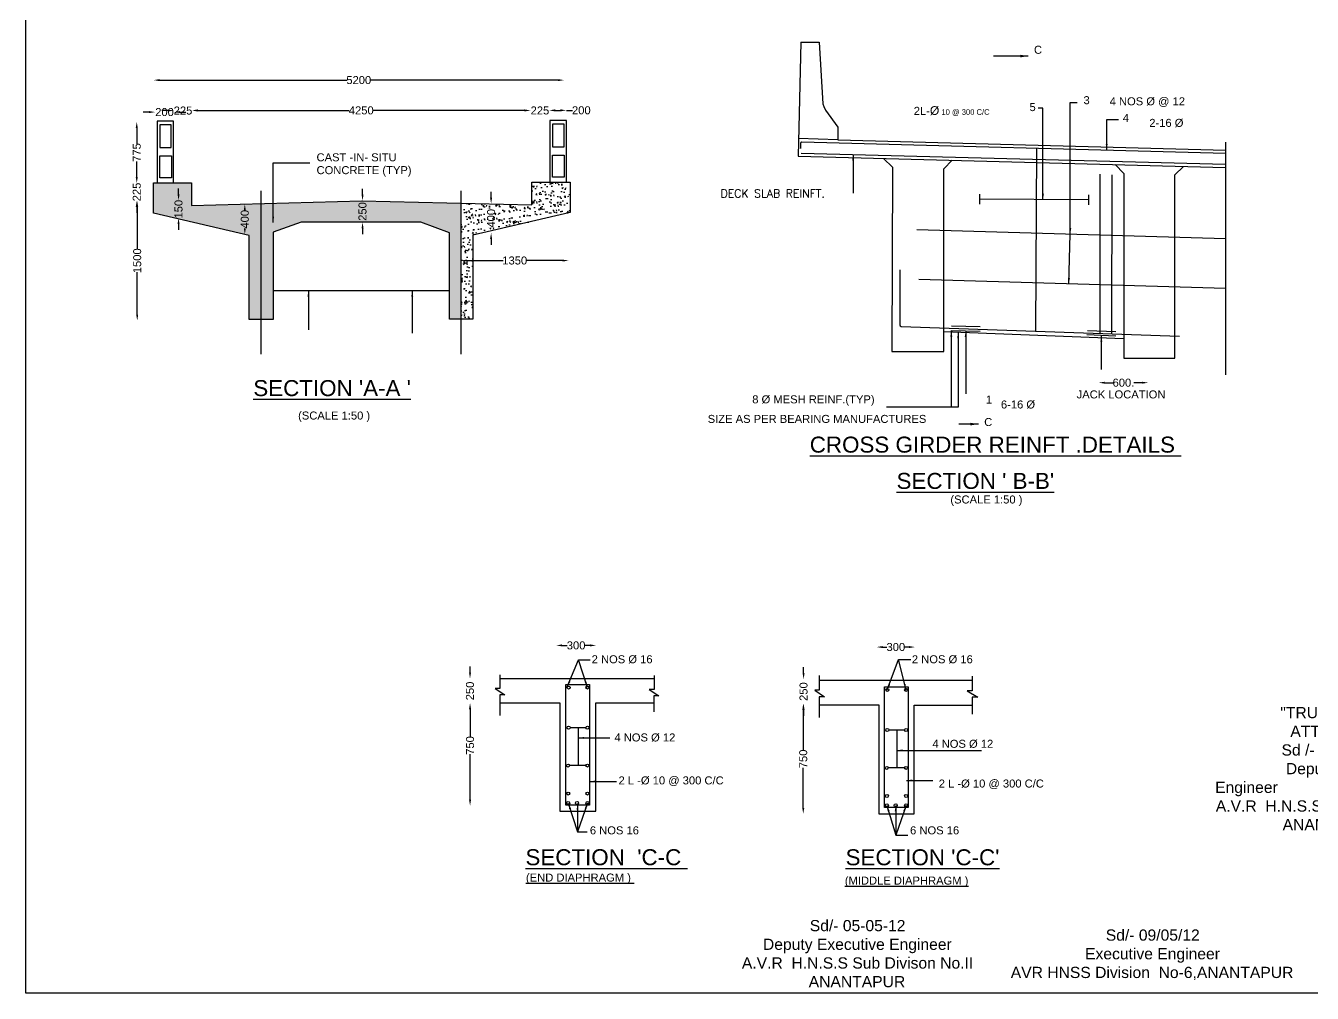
# Model space of a CAD drawing. Header units: millimetres. Extents: x 5124 to 1708793, y 2311 to 42990431.
# Drawn here: x 1681609 to 1697684, y 42970036 to 42982127 of the extents above; entities that cross this region are included whole.
import ezdxf

# ---------------------------------------------------------------- set-up
doc = ezdxf.new("R2010")
doc.units = ezdxf.units.MM
doc.header["$LTSCALE"] = 15
doc.header["$MEASUREMENT"] = 0
for name, color, linetype in [('DIMENSION', 7, 'Continuous'), ('DRAWING', 2, 'Continuous'), ('TEXT', 7, 'Continuous')]:
    doc.layers.add(name, color=color, linetype=linetype)
doc.styles.add('section', font='complex.shx', dxfattribs={"height": 1.6})
doc.styles.get("Standard").update_dxf_attribs({"font": 'arial.ttf', "height": 100})
doc.dimstyles.get("Standard").update_dxf_attribs({"dimtxt": 100, "dimasz": 75, "dimexe": 0.18, "dimexo": 0.0625, "dimgap": 0.09, "dimtad": 0, "dimdec": 0, "dimzin": 0, "dimdsep": 46, "dimtxsty": 'Standard', "dimcen": 0.09, "dimse1": 1, "dimse2": 1, "dimadec": 0, "dimazin": 0, "dimtfac": 1, "dimtdec": 0, "dimtofl": 0, "dimtmove": 0, "dimatfit": 3, "dimfxl": 1, "dimtolj": 1, "dimtzin": 0, "dimarcsym": 0})
pattern_1 = [(50, (0, 0), (179.31504565, -15.68803375), [18.75, -206.25]), (355, (0, 0), (-34.6878334, 188.0480334), [15, -165]), (100.4514, (14.94, -1.3), (144.6273454, 172.3598855), [15.9350475, -175.285528]), (46.1842, (0, 50), (266.8102622, -41.3797536), [28.125, -309.375]), (96.6356, (22.23, 46.55), (233.6656764, 243.5294677), [23.902572, -262.92825]), (351.1842, (0, 50), (233.6654863, 243.5296502), [22.5, -247.5]), (21, (25, 37.5), (149.22676303, -100.65472267), [18.75, -206.25]), (326, (25, 37.5), (60.828833, 181.2875113), [15, -165]), (71.4514, (37.44, 29.11), (210.05565715, 80.6326242), [15.9350475, -175.285528]), (37.5, (0, 0), (3.03996383, 83.22346346), [0, -163, 0, -167.5, 0, -165.625]), (7.5, (0, 0), (65.76738436, 98.60292797), [0, -95.5, 0, -159.25, 0, -63.125]), (327.5, (-55.75, 0), (133.45560904, -5.63871793), [0, -62.5, 0, -195, 0, -258.75]), (317.5, (-80.75, 0), (145.79654234, 25.02624558), [0, -81.25, 0, -129.5, 0, -183.75])]

# ---------------------------------------------------------------- blocks, each defined once
blk = doc.blocks.new('*D4')
at = {"layer": 'Defpoints', "color": 0, "transparency": 16777216}
for p in [(1692242, 42974370), (1692720, 42974370), (1692720, 42974363)]:
    blk.add_point(p, dxfattribs=at)
at = {"layer": 'DIMENSION', "color": 0, "lineweight": -2, "transparency": 16777216}
for p, q in [((1692317, 42974363), (1692370, 42974363)), ((1692645, 42974363), (1692591, 42974363))]:
    blk.add_line(p, q, dxfattribs=at)
at = {"layer": 'DIMENSION', "color": 0, "transparency": 16777216}
for points in [[(1692317, 42974375), (1692317, 42974350), (1692242, 42974363)], [(1692645, 42974375), (1692645, 42974350), (1692720, 42974363)]]:
    blk.add_solid(points, dxfattribs=at)
at = {"layer": 'DIMENSION', "color": 0, "transparency": 16777216, "insert": (1692481, 42974363), "char_height": 100, "attachment_point": 5}
blk.add_mtext('\\A1;300', dxfattribs=at)
blk = doc.blocks.new('*D5')
at = {"layer": 'Defpoints', "color": 0, "transparency": 16777216}
for p in [(1691318, 42973960), (1691328, 42973960), (1691318, 42973652)]:
    blk.add_point(p, dxfattribs=at)
at = {"layer": 'DIMENSION', "color": 0, "lineweight": -2, "transparency": 16777216}
for p, q in [((1691328, 42974035), (1691328, 42974110)), ((1691328, 42973577), (1691328, 42973502))]:
    blk.add_line(p, q, dxfattribs=at)
at = {"layer": 'DIMENSION', "color": 0, "transparency": 16777216}
for points in [[(1691316, 42974035), (1691341, 42974035), (1691328, 42973960)], [(1691316, 42973577), (1691341, 42973577), (1691328, 42973652)]]:
    blk.add_solid(points, dxfattribs=at)
at = {"layer": 'DIMENSION', "color": 0, "transparency": 16777216, "insert": (1691328, 42973806), "char_height": 100, "attachment_point": 5, "rotation": 90}
blk.add_mtext('\\A1;250', dxfattribs=at)
blk = doc.blocks.new('*D6')
at = {"layer": 'Defpoints', "color": 0, "transparency": 16777216}
for p in [(1691328, 42973652), (1691324, 42972278), (1691328, 42972278)]:
    blk.add_point(p, dxfattribs=at)
at = {"layer": 'DIMENSION', "color": 0, "lineweight": -2, "transparency": 16777216}
for p, q in [((1691324, 42973577), (1691324, 42973075)), ((1691324, 42972353), (1691324, 42972855))]:
    blk.add_line(p, q, dxfattribs=at)
at = {"layer": 'DIMENSION', "color": 0, "transparency": 16777216}
for points in [[(1691312, 42973577), (1691337, 42973577), (1691324, 42973652)], [(1691312, 42972353), (1691337, 42972353), (1691324, 42972278)]]:
    blk.add_solid(points, dxfattribs=at)
at = {"layer": 'DIMENSION', "color": 0, "transparency": 16777216, "insert": (1691324, 42972965), "char_height": 100, "attachment_point": 5, "rotation": 90}
blk.add_mtext('\\A1;750', dxfattribs=at)
blk = doc.blocks.new('*D7')
at = {"layer": 'Defpoints', "color": 0, "transparency": 16777216}
for p in [(1688236, 42974383), (1688736, 42974383), (1688736, 42974383)]:
    blk.add_point(p, dxfattribs=at)
at = {"layer": 'DIMENSION', "color": 0, "lineweight": -2, "transparency": 16777216}
for p, q in [((1688311, 42974383), (1688376, 42974383)), ((1688661, 42974383), (1688596, 42974383))]:
    blk.add_line(p, q, dxfattribs=at)
at = {"layer": 'DIMENSION', "color": 0, "transparency": 16777216}
for points in [[(1688311, 42974396), (1688311, 42974371), (1688236, 42974383)], [(1688661, 42974396), (1688661, 42974371), (1688736, 42974383)]]:
    blk.add_solid(points, dxfattribs=at)
at = {"layer": 'DIMENSION', "color": 0, "transparency": 16777216, "insert": (1688486, 42974383), "char_height": 100, "attachment_point": 5}
blk.add_mtext('\\A1;300', dxfattribs=at)
blk = doc.blocks.new('*D8')
at = {"layer": 'Defpoints', "color": 0, "transparency": 16777216}
for p in [(1687130, 42973969), (1687130, 42973659), (1687160, 42973659)]:
    blk.add_point(p, dxfattribs=at)
at = {"layer": 'DIMENSION', "color": 0, "lineweight": -2, "transparency": 16777216}
for p, q in [((1687160, 42974044), (1687160, 42974119)), ((1687160, 42973584), (1687160, 42973509))]:
    blk.add_line(p, q, dxfattribs=at)
at = {"layer": 'DIMENSION', "color": 0, "transparency": 16777216}
for points in [[(1687148, 42974044), (1687173, 42974044), (1687160, 42973969)], [(1687148, 42973584), (1687173, 42973584), (1687160, 42973659)]]:
    blk.add_solid(points, dxfattribs=at)
at = {"layer": 'DIMENSION', "color": 0, "transparency": 16777216, "insert": (1687160, 42973814), "char_height": 100, "attachment_point": 5, "rotation": 90}
blk.add_mtext('\\A1;250', dxfattribs=at)
blk = doc.blocks.new('*D9')
at = {"layer": 'Defpoints', "color": 0, "transparency": 16777216}
for p in [(1687167, 42973662), (1687161, 42972380), (1687167, 42972380)]:
    blk.add_point(p, dxfattribs=at)
at = {"layer": 'DIMENSION', "color": 0, "lineweight": -2, "transparency": 16777216}
for p, q in [((1687161, 42973587), (1687161, 42973243)), ((1687161, 42972455), (1687161, 42973023))]:
    blk.add_line(p, q, dxfattribs=at)
at = {"layer": 'DIMENSION', "color": 0, "transparency": 16777216}
for points in [[(1687148, 42973587), (1687173, 42973587), (1687161, 42973662)], [(1687148, 42972455), (1687173, 42972455), (1687161, 42972380)]]:
    blk.add_solid(points, dxfattribs=at)
at = {"layer": 'DIMENSION', "color": 0, "transparency": 16777216, "insert": (1687161, 42973133), "char_height": 100, "attachment_point": 5, "rotation": 90}
blk.add_mtext('\\A1;750', dxfattribs=at)
blk = doc.blocks.new('*D10')
at = {"layer": 'Defpoints', "color": 0, "transparency": 16777216}
for p in [(1683206, 42981389), (1688334, 42981448), (1688334, 42981389)]:
    blk.add_point(p, dxfattribs=at)
at = {"layer": 'DIMENSION', "color": 0, "lineweight": -2, "transparency": 16777216}
for p, q in [((1683281, 42981448), (1685621, 42981448)), ((1688259, 42981448), (1685920, 42981448))]:
    blk.add_line(p, q, dxfattribs=at)
at = {"layer": 'DIMENSION', "color": 0, "transparency": 16777216}
for points in [[(1683281, 42981460), (1683281, 42981435), (1683206, 42981448)], [(1688259, 42981460), (1688259, 42981435), (1688334, 42981448)]]:
    blk.add_solid(points, dxfattribs=at)
at = {"layer": 'DIMENSION', "color": 0, "transparency": 16777216, "insert": (1685770, 42981448), "char_height": 100, "attachment_point": 5}
blk.add_mtext('\\A1;5200', dxfattribs=at)
blk = doc.blocks.new('*D11')
at = {"layer": 'Defpoints', "color": 0, "transparency": 16777216}
for p in [(1682977, 42980926), (1682977, 42980160), (1682996, 42980160)]:
    blk.add_point(p, dxfattribs=at)
at = {"layer": 'DIMENSION', "color": 0, "lineweight": -2, "transparency": 16777216}
for p, q in [((1682996, 42980851), (1682996, 42980653)), ((1682996, 42980235), (1682996, 42980432))]:
    blk.add_line(p, q, dxfattribs=at)
at = {"layer": 'DIMENSION', "color": 0, "transparency": 16777216}
for points in [[(1682983, 42980851), (1683008, 42980851), (1682996, 42980926)], [(1682983, 42980235), (1683008, 42980235), (1682996, 42980160)]]:
    blk.add_solid(points, dxfattribs=at)
at = {"layer": 'DIMENSION', "color": 0, "transparency": 16777216, "insert": (1682996, 42980543), "char_height": 100, "attachment_point": 5, "rotation": 90}
blk.add_mtext('\\A1;775', dxfattribs=at)
blk = doc.blocks.new('*D12')
at = {"layer": 'Defpoints', "color": 0, "transparency": 16777216}
for p in [(1682996, 42980163), (1682996, 42979938), (1682996, 42979938)]:
    blk.add_point(p, dxfattribs=at)
at = {"layer": 'DIMENSION', "color": 0, "lineweight": -2, "transparency": 16777216}
for p, q in [((1682996, 42980238), (1682996, 42980313)), ((1682996, 42979863), (1682996, 42979788))]:
    blk.add_line(p, q, dxfattribs=at)
at = {"layer": 'DIMENSION', "color": 0, "transparency": 16777216}
for points in [[(1682983, 42980238), (1683008, 42980238), (1682996, 42980163)], [(1682983, 42979863), (1683008, 42979863), (1682996, 42979938)]]:
    blk.add_solid(points, dxfattribs=at)
at = {"layer": 'DIMENSION', "color": 0, "transparency": 16777216, "insert": (1682996, 42980050), "char_height": 100, "attachment_point": 5, "rotation": 90}
blk.add_mtext('\\A1;225', dxfattribs=at)
blk = doc.blocks.new('*D13')
at = {"layer": 'Defpoints', "color": 0, "transparency": 16777216}
for p in [(1682996, 42979938), (1682996, 42978443), (1683002, 42978443)]:
    blk.add_point(p, dxfattribs=at)
at = {"layer": 'DIMENSION', "color": 0, "lineweight": -2, "transparency": 16777216}
for p, q in [((1683002, 42979863), (1683002, 42979335)), ((1683002, 42978518), (1683002, 42979046))]:
    blk.add_line(p, q, dxfattribs=at)
at = {"layer": 'DIMENSION', "color": 0, "transparency": 16777216}
for points in [[(1682989, 42979863), (1683014, 42979863), (1683002, 42979938)], [(1682989, 42978518), (1683014, 42978518), (1683002, 42978443)]]:
    blk.add_solid(points, dxfattribs=at)
at = {"layer": 'DIMENSION', "color": 0, "transparency": 16777216, "insert": (1683002, 42979190), "char_height": 100, "attachment_point": 5, "rotation": 90}
blk.add_mtext('\\A1;1500', dxfattribs=at)
blk = doc.blocks.new('*D14')
at = {"layer": 'Defpoints', "color": 0, "transparency": 16777216}
for p in [(1683518, 42979945), (1683467, 42979725), (1683518, 42979725)]:
    blk.add_point(p, dxfattribs=at)
at = {"layer": 'DIMENSION', "color": 0, "lineweight": -2, "transparency": 16777216}
for p, q in [((1683518, 42980020), (1683518, 42980095)), ((1683518, 42979650), (1683518, 42979575))]:
    blk.add_line(p, q, dxfattribs=at)
at = {"layer": 'DIMENSION', "color": 0, "transparency": 16777216}
for points in [[(1683506, 42980020), (1683531, 42980020), (1683518, 42979945)], [(1683506, 42979650), (1683531, 42979650), (1683518, 42979725)]]:
    blk.add_solid(points, dxfattribs=at)
at = {"layer": 'DIMENSION', "color": 0, "transparency": 16777216, "insert": (1683518, 42979835), "char_height": 100, "attachment_point": 5, "rotation": 90}
blk.add_mtext('\\A1;150', dxfattribs=at)
blk = doc.blocks.new('*D15')
at = {"layer": 'Defpoints', "color": 0, "transparency": 16777216}
for p in [(1684296, 42979897), (1684343, 42979521), (1684346, 42979521)]:
    blk.add_point(p, dxfattribs=at)
at = {"layer": 'DIMENSION', "color": 0, "lineweight": -2, "transparency": 16777216}
for p, q in [((1684346, 42979822), (1684346, 42979822)), ((1684346, 42979596), (1684346, 42979597))]:
    blk.add_line(p, q, dxfattribs=at)
at = {"layer": 'DIMENSION', "color": 0, "transparency": 16777216}
for points in [[(1684334, 42979822), (1684359, 42979822), (1684346, 42979897)], [(1684334, 42979596), (1684359, 42979596), (1684346, 42979521)]]:
    blk.add_solid(points, dxfattribs=at)
at = {"layer": 'DIMENSION', "color": 0, "transparency": 16777216, "insert": (1684346, 42979709), "char_height": 100, "attachment_point": 5, "rotation": 90}
blk.add_mtext('\\A1;400', dxfattribs=at)
blk = doc.blocks.new('*D16')
at = {"layer": 'Defpoints', "color": 0, "transparency": 16777216}
for p in [(1683225, 42981058), (1683461, 42981058), (1683461, 42981048)]:
    blk.add_point(p, dxfattribs=at)
at = {"layer": 'DIMENSION', "color": 0, "lineweight": -2, "transparency": 16777216}
for p, q in [((1683150, 42981048), (1683075, 42981048)), ((1683536, 42981048), (1683611, 42981048))]:
    blk.add_line(p, q, dxfattribs=at)
at = {"layer": 'DIMENSION', "color": 0, "transparency": 16777216}
for points in [[(1683150, 42981061), (1683150, 42981036), (1683225, 42981048)], [(1683536, 42981061), (1683536, 42981036), (1683461, 42981048)]]:
    blk.add_solid(points, dxfattribs=at)
at = {"layer": 'DIMENSION', "color": 0, "transparency": 16777216, "insert": (1683343, 42981048), "char_height": 100, "attachment_point": 5}
blk.add_mtext('\\A1;200', dxfattribs=at)
blk = doc.blocks.new('*D17')
at = {"layer": 'Defpoints', "color": 0, "transparency": 16777216}
for p in [(1683461, 42981058), (1683687, 42981067), (1683687, 42981058)]:
    blk.add_point(p, dxfattribs=at)
at = {"layer": 'DIMENSION', "color": 0, "lineweight": -2, "transparency": 16777216}
for p, q in [((1683386, 42981067), (1683311, 42981067)), ((1683762, 42981067), (1683837, 42981067))]:
    blk.add_line(p, q, dxfattribs=at)
at = {"layer": 'DIMENSION', "color": 0, "transparency": 16777216}
for points in [[(1683386, 42981080), (1683386, 42981055), (1683461, 42981067)], [(1683762, 42981080), (1683762, 42981055), (1683687, 42981067)]]:
    blk.add_solid(points, dxfattribs=at)
at = {"layer": 'DIMENSION', "color": 0, "transparency": 16777216, "insert": (1683574, 42981067), "char_height": 100, "attachment_point": 5}
blk.add_mtext('\\A1;225', dxfattribs=at)
blk = doc.blocks.new('*D18')
at = {"layer": 'Defpoints', "color": 0, "transparency": 16777216}
for p in [(1683687, 42981067), (1687914, 42981069), (1687914, 42981067)]:
    blk.add_point(p, dxfattribs=at)
at = {"layer": 'DIMENSION', "color": 0, "lineweight": -2, "transparency": 16777216}
for p, q in [((1683762, 42981069), (1685649, 42981069)), ((1687839, 42981069), (1685952, 42981069))]:
    blk.add_line(p, q, dxfattribs=at)
at = {"layer": 'DIMENSION', "color": 0, "transparency": 16777216}
for points in [[(1683762, 42981082), (1683762, 42981057), (1683687, 42981069)], [(1687839, 42981082), (1687839, 42981057), (1687914, 42981069)]]:
    blk.add_solid(points, dxfattribs=at)
at = {"layer": 'DIMENSION', "color": 0, "transparency": 16777216, "insert": (1685801, 42981069), "char_height": 100, "attachment_point": 5}
blk.add_mtext('\\A1;4250', dxfattribs=at)
blk = doc.blocks.new('*D19')
at = {"layer": 'Defpoints', "color": 0, "transparency": 16777216}
for p in [(1687914, 42981067), (1688153, 42981068), (1688153, 42981067)]:
    blk.add_point(p, dxfattribs=at)
at = {"layer": 'DIMENSION', "color": 0, "lineweight": -2, "transparency": 16777216}
for p, q in [((1687839, 42981068), (1687764, 42981068)), ((1688228, 42981068), (1688303, 42981068))]:
    blk.add_line(p, q, dxfattribs=at)
at = {"layer": 'DIMENSION', "color": 0, "transparency": 16777216}
for points in [[(1687839, 42981081), (1687839, 42981056), (1687914, 42981068)], [(1688228, 42981081), (1688228, 42981056), (1688153, 42981068)]]:
    blk.add_solid(points, dxfattribs=at)
at = {"layer": 'DIMENSION', "color": 0, "transparency": 16777216, "insert": (1688034, 42981068), "char_height": 100, "attachment_point": 5}
blk.add_mtext('\\A1;225', dxfattribs=at)
blk = doc.blocks.new('*D20')
at = {"layer": 'Defpoints', "color": 0, "transparency": 16777216}
for p in [(1688153, 42981068), (1688365, 42981070), (1688365, 42981068)]:
    blk.add_point(p, dxfattribs=at)
at = {"layer": 'DIMENSION', "color": 0, "lineweight": -2, "transparency": 16777216}
for p, q in [((1688228, 42981070), (1688290, 42981070)), ((1688365, 42981070), (1688440, 42981070))]:
    blk.add_line(p, q, dxfattribs=at)
at = {"layer": 'DIMENSION', "color": 0, "transparency": 16777216}
for points in [[(1688228, 42981083), (1688228, 42981058), (1688153, 42981070)], [(1688290, 42981083), (1688290, 42981058), (1688365, 42981070)]]:
    blk.add_solid(points, dxfattribs=at)
at = {"layer": 'DIMENSION', "color": 0, "transparency": 16777216, "insert": (1688551, 42981070), "char_height": 100, "attachment_point": 5}
blk.add_mtext('\\A1;200', dxfattribs=at)
blk = doc.blocks.new('*D21')
at = {"layer": 'Defpoints', "color": 0, "transparency": 16777216}
for p in [(1685817, 42979941), (1685817, 42979941), (1685825, 42979671)]:
    blk.add_point(p, dxfattribs=at)
at = {"layer": 'DIMENSION', "color": 0, "lineweight": -2, "transparency": 16777216}
for p, q in [((1685817, 42980016), (1685817, 42980091)), ((1685817, 42979596), (1685817, 42979521))]:
    blk.add_line(p, q, dxfattribs=at)
at = {"layer": 'DIMENSION', "color": 0, "transparency": 16777216}
for points in [[(1685805, 42980016), (1685830, 42980016), (1685817, 42979941)], [(1685805, 42979596), (1685830, 42979596), (1685817, 42979671)]]:
    blk.add_solid(points, dxfattribs=at)
at = {"layer": 'DIMENSION', "color": 0, "transparency": 16777216, "insert": (1685817, 42979806), "char_height": 100, "attachment_point": 5, "rotation": 90}
blk.add_mtext('\\A1;250', dxfattribs=at)
blk = doc.blocks.new('*D22')
at = {"layer": 'Defpoints', "color": 0, "transparency": 16777216}
for p in [(1687355, 42979903), (1687424, 42979903), (1687320, 42979539)]:
    blk.add_point(p, dxfattribs=at)
at = {"layer": 'DIMENSION', "color": 0, "lineweight": -2, "transparency": 16777216}
for p, q in [((1687424, 42979978), (1687424, 42980053)), ((1687424, 42979464), (1687424, 42979389))]:
    blk.add_line(p, q, dxfattribs=at)
at = {"layer": 'DIMENSION', "color": 0, "transparency": 16777216}
for points in [[(1687411, 42979978), (1687436, 42979978), (1687424, 42979903)], [(1687411, 42979464), (1687436, 42979464), (1687424, 42979539)]]:
    blk.add_solid(points, dxfattribs=at)
at = {"layer": 'DIMENSION', "color": 0, "transparency": 16777216, "insert": (1687424, 42979721), "char_height": 100, "attachment_point": 5, "rotation": 90}
blk.add_mtext('\\A1;400', dxfattribs=at)
blk = doc.blocks.new('*D23')
at = {"layer": 'Defpoints', "color": 0, "transparency": 16777216}
for p in [(1687047, 42979181), (1688392, 42979193), (1688392, 42979181)]:
    blk.add_point(p, dxfattribs=at)
at = {"layer": 'DIMENSION', "color": 0, "lineweight": -2, "transparency": 16777216}
for p, q in [((1687122, 42979193), (1687575, 42979193)), ((1688317, 42979193), (1687864, 42979193))]:
    blk.add_line(p, q, dxfattribs=at)
at = {"layer": 'DIMENSION', "color": 0, "transparency": 16777216}
for points in [[(1687122, 42979205), (1687122, 42979180), (1687047, 42979193)], [(1688317, 42979205), (1688317, 42979180), (1688392, 42979193)]]:
    blk.add_solid(points, dxfattribs=at)
at = {"layer": 'DIMENSION', "color": 0, "transparency": 16777216, "insert": (1687719, 42979193), "char_height": 100, "attachment_point": 5}
blk.add_mtext('\\A1;1350', dxfattribs=at)
blk = doc.blocks.new('*D24')
at = {"layer": 'Defpoints', "color": 0, "transparency": 16777216}
for p in [(1695017, 42977656), (1695634, 42977666), (1695634, 42977656)]:
    blk.add_point(p, dxfattribs=at)
at = {"layer": 'DIMENSION', "color": 0, "lineweight": -2, "transparency": 16777216}
for p, q in [((1695092, 42977666), (1695198, 42977666)), ((1695559, 42977666), (1695453, 42977666))]:
    blk.add_line(p, q, dxfattribs=at)
at = {"layer": 'DIMENSION', "color": 0, "transparency": 16777216}
for points in [[(1695092, 42977679), (1695092, 42977654), (1695017, 42977666)], [(1695559, 42977679), (1695559, 42977654), (1695634, 42977666)]]:
    blk.add_solid(points, dxfattribs=at)
at = {"layer": 'DIMENSION', "color": 0, "transparency": 16777216, "insert": (1695325, 42977666), "char_height": 100, "attachment_point": 5}
blk.add_mtext('\\A1;600.', dxfattribs=at)

msp = doc.modelspace()

# ---------------------------------------------------------------- hatches: boundary and pattern name
at = {"layer": 'DIMENSION'}
h = msp.add_hatch(dxfattribs=at)
h.set_pattern_fill('AR-CONC', color=256, scale=25, style=0)
h.set_pattern_definition(pattern_1)
h.paths.add_polyline_path([(1684546.5, 42979904.5), (1683678.8, 42979879.4), (1683678.8, 42980162.3), (1683204.7, 42980162.3), (1683204.7, 42979786.1), (1684400.9, 42979507.7), (1684400.9, 42978454.9), (1684546.5, 42978454.9)])
h.paths.add_polyline_path([(1687047, 42979910.3), (1685807.3, 42979941), (1684546.5, 42979904.5), (1684546.5, 42978454.9), (1684699, 42978454.9), (1684699, 42979546.4), (1685050, 42979671.4), (1686545.5, 42979671.4), (1686903.5, 42979539.5), (1686903.5, 42978458.5), (1687047, 42978458.5)])
h.paths.add_polyline_path([(1683441.9, 42979704.3), (1683441.9, 42979965.5), (1683594.1, 42979965.5), (1683594.1, 42979704.3)], flags=25)
h.paths.add_polyline_path([(1684269.9, 42979571.9), (1684269.9, 42979846.5), (1684422.1, 42979846.5), (1684422.1, 42979571.9)], flags=24)
h.paths.add_polyline_path([(1685741.3, 42979670.2), (1685741.3, 42979942.5), (1685893.4, 42979942.5), (1685893.4, 42979670.2)], flags=9)
h = msp.add_hatch(dxfattribs=at)
h.set_pattern_fill('AR-CONC', color=256, scale=25, style=0)
h.set_pattern_definition(pattern_1)
h.paths.add_polyline_path([(1688412.5, 42979793.5), (1688412.5, 42980171.3), (1687932.6, 42980171.3), (1687932.6, 42979888.3), (1687047, 42979910.3), (1687047, 42978458.5), (1687194.8, 42978458.5), (1687194.8, 42979510)])
h.paths.add_polyline_path([(1687347.8, 42979583.5), (1687347.8, 42979858.1), (1687499.9, 42979858.1), (1687499.9, 42979583.5)], flags=24)

# ---------------------------------------------------------------- linework, layer by layer
at = {"layer": 'DIMENSION', "color": 0}
msp.add_lwpolyline([(1708793.3, 42970036), (1681608.6, 42970036), (1681608.6, 42990430.9), (1708793.3, 42990430.9)], close=True, dxfattribs=at)
msp.add_lwpolyline([(1684699, 42978819.7), (1686903.5, 42978819.7)], dxfattribs=at)
at = {"layer": 'DRAWING', "color": 0}
for points in [[(1691293.4, 42981923.5), (1691261, 42980496.7), (1696601.8, 42980356.1)], [(1691293.4, 42981923.5), (1691522.2, 42981923.5), (1691569.1, 42981153.2), (1691579.9, 42981118.1), (1691602.8, 42981072.3), (1691757.7, 42980861.4), (1691757.7, 42980700), (1696602.5, 42980571.8)], [(1691757.7, 42980700), (1691266, 42980716.1)], [(1694232.3, 42978311), (1694244.5, 42980597.6)], [(1696601.8, 42980672.3), (1696601.8, 42977763.6)], [(1691299.7, 42980535.3), (1696601.8, 42980395.5)], [(1692328.9, 42980468.6), (1692438.5, 42980359.7), (1692430.4, 42978055.2), (1693082.3, 42978055.2), (1693082.3, 42980338.9), (1693185.3, 42980446)], [(1695033.6, 42978282.6), (1695036.2, 42980272.1)], [(1695179.1, 42978277.4), (1695185.7, 42980264.5)], [(1695222.3, 42980392.4), (1695328.7, 42980280.5), (1695328.7, 42977972.6), (1695968.5, 42977972.6), (1695968.5, 42980264.9), (1696076.9, 42980369.9)], [(1684400.9, 42978454.9), (1684400.9, 42979507.7), (1683204.7, 42979786.1), (1683204.7, 42980162.3), (1683678.8, 42980162.3), (1683678.8, 42979879.4), (1685807.3, 42979941), (1687932.6, 42979888.3), (1687932.6, 42980171.3), (1688412.5, 42980171.3), (1688412.5, 42979793.5), (1687194.8, 42979510), (1687194.8, 42978458.5), (1686903.5, 42978458.5), (1686903.5, 42979539.5), (1686545.5, 42979671.4), (1685050, 42979671.4), (1684699, 42979546.4), (1684699, 42978454.9), (1684400.9, 42978454.9)], [(1684546.5, 42980064.6), (1684546.5, 42978024.7)], [(1687047, 42980064.6), (1687047, 42978024.7)], [(1693527.3, 42980020.8), (1693527.3, 42979899.6)], [(1694890.1, 42979951.1), (1693527.3, 42979960.2)], [(1694890.1, 42980013), (1694890.1, 42979889.1)], [(1692743.7, 42979581.9), (1696601.8, 42979466.7)], [(1696601.8, 42978844.1), (1692769.3, 42978955.3)], [(1693174, 42978318.6), (1693534.3, 42978310.1)], [(1693177.2, 42978378.5), (1693536.2, 42978367.1)], [(1694874.5, 42978320), (1695231.2, 42978304.3)], [(1693082.3, 42978304.3), (1695327, 42978218.6)], [(1695229.5, 42978248.4), (1694867.8, 42978262.8)], [(1687533.7, 42974016), (1687533.7, 42973846.8), (1687474.5, 42973846.8), (1687595.9, 42973764.8), (1687533.7, 42973764.8), (1687533.7, 42973508.7)], [(1687533.7, 42973969.6), (1689460, 42973969.6)], [(1689460, 42974007.1), (1689460, 42973830.3), (1689400.2, 42973830.3), (1689521.1, 42973754), (1689458.2, 42973754), (1689458.2, 42973551.2)], [(1691523.7, 42974006.8), (1691523.7, 42973825.4), (1691470.2, 42973825.4), (1691589.5, 42973740.5), (1691524.3, 42973740.5), (1691524.3, 42973483.2)], [(1693436.5, 42973997.7), (1693436.5, 42973816.2), (1693373.3, 42973816.2), (1693506.4, 42973734.5), (1693433, 42973734.5), (1693433, 42973525.2)], [(1691523.7, 42973948.4), (1693436.5, 42973948.4)], [(1687533.7, 42973663.8), (1688281, 42973663.8), (1688281, 42972311.8), (1688731.1, 42972311.8), (1688731.1, 42973663.8), (1689458.2, 42973663.8)], [(1691524.3, 42973640.8), (1692270, 42973640.8), (1692270, 42972279.5), (1692711.7, 42972279.5), (1692711.7, 42973637.4), (1693433, 42973637.4)], [(1688608.7, 42973355.2), (1688411.1, 42973355.2)], [(1688509.9, 42973355.2), (1688509.9, 42972881.9)], [(1692590.4, 42973325.7), (1692392.8, 42973325.7)], [(1692491.6, 42973325.7), (1692491.6, 42972852.5)], [(1688608.7, 42972881.9), (1688404.4, 42972881.9)], [(1692590.4, 42972852.5), (1692386.1, 42972852.5)]]:
    msp.add_lwpolyline(points, dxfattribs=at)
for points in [[(1683251.2, 42980162.3), (1683456.1, 42980162.3), (1683456.1, 42980935.7), (1683251.2, 42980935.7)], [(1683283.4, 42980605.3), (1683427.5, 42980605.3), (1683427.5, 42980888.2), (1683283.4, 42980888.2)], [(1688159.1, 42980171.3), (1688363.9, 42980171.3), (1688363.9, 42980944.8), (1688159.1, 42980944.8)], [(1688191.2, 42980614.4), (1688335.4, 42980614.4), (1688335.4, 42980897.3), (1688191.2, 42980897.3)], [(1683283.4, 42980502), (1683428.7, 42980502), (1683428.7, 42980225.1), (1683283.4, 42980225.1)], [(1688191.2, 42980511.1), (1688336.6, 42980511.1), (1688336.6, 42980234.2), (1688191.2, 42980234.2)], [(1688356.9, 42973893.5), (1688654.2, 42973893.5), (1688654.2, 42972385.6), (1688356.9, 42972385.6)], [(1692338.6, 42973864), (1692635.9, 42973864), (1692635.9, 42972356.1), (1692338.6, 42972356.1)]]:
    msp.add_lwpolyline(points, close=True, dxfattribs=at)
for points in [[(1691294.7, 42980591.2), (1691294.7, 42980660.9, -0.4046296), (1691308.1, 42980674.8), (1696601.8, 42980535.7)], [(1692530.2, 42979077.1), (1692530.2, 42978388.8, 0.4044697), (1692547.7, 42978370.6), (1696026.1, 42978247.4)]]:
    msp.add_lwpolyline(points, format="xyb", dxfattribs=at)
for centre in [(1688392.2, 42973856.9), (1688627.7, 42973856.9), (1692373.9, 42973827.5), (1692609.3, 42973827.5), (1688392.2, 42973355.2), (1688627.7, 42973355.2), (1692373.9, 42973325.7), (1692609.3, 42973325.7), (1688385.4, 42972881.9), (1688627.7, 42972881.9), (1692367.1, 42972852.5), (1692609.3, 42972852.5), (1688387.6, 42972531.6), (1688627.7, 42972531.6), (1688387.6, 42972413.4), (1688497.7, 42972413.4), (1688627.7, 42972413.4), (1692369.3, 42972502.1), (1692369.3, 42972383.9), (1692479.4, 42972383.9), (1692609.3, 42972502.1), (1692609.3, 42972383.9)]:
    msp.add_circle(centre, 19, dxfattribs=at)

# ---------------------------------------------------------------- texts
at = {"layer": 'TEXT', "color": 0}
for s, height, p in [('C', 100, (1694207.1, 42981776.9)), ('3', 100, (1694826, 42981146.9)), ('4 NOS Ø @ 12 ', 100, (1695152.8, 42981132.9)), ('5', 100, (1694151.5, 42981060.6)), ('4', 100, (1695317.1, 42980925.8)), ('2-16 Ø ', 100, (1695647.9, 42980863.5)), ('CAST -IN- SITU', 100, (1685242.5, 42980433.2)), ('CONCRETE (TYP)', 100, (1685242.5, 42980272.6)), ("%%USECTION 'A-A '", 200, (1684452.6, 42977498.9)), ('8 Ø MESH REINF.(TYP) ', 100, (1690686.8, 42977408.4)), ('JACK LOCATION ', 100, (1694740.1, 42977470)), ('1', 100, (1693606.8, 42977405.3)), ('6-16 Ø', 100, (1693794.1, 42977344.1)), ('(SCALE 1:50 )', 100, (1685011.9, 42977206)), ('SIZE AS PER BEARING MANUFACTURES ', 100, (1690130.2, 42977163.9)), ('C', 100, (1693585.2, 42977124.9)), ('%%UCROSS GIRDER REINFT .DETAILS ', 200, (1691405.5, 42976792.6)), ("%%USECTION ' B-B'", 200, (1692489.9, 42976339.2)), ('(SCALE 1:50 )', 100, (1693162.3, 42976156.8)), ('2 NOS Ø 16', 100, (1688680.3, 42974160.1)), ('2 NOS Ø 16', 100, (1692681.6, 42974160.1)), ('4 NOS Ø 12', 100, (1688964.5, 42973183.1)), ('4 NOS Ø 12', 100, (1692937.5, 42973103.9)), ('2 L -Ø 10 @ 300 C/C', 100, (1689015.9, 42972646.2)), ('2 L -Ø 10 @ 300 C/C', 100, (1693017.2, 42972607.1)), ('6 NOS 16 ', 100, (1688657.7, 42972022)), ('6 NOS 16 ', 100, (1692659, 42972022)), ("%%USECTION  'C-C ", 200, (1687852.9, 42971636.4)), ("%%USECTION 'C-C'", 200, (1691853.2, 42971635.5)), ('%%U(END DIAPHRAGM ) ', 100, (1687859.4, 42971432)), ('%%U(MIDDLE DIAPHRAGM )', 100, (1691843.4, 42971394))]:
    msp.add_text(s, height=height, dxfattribs=at).set_placement(p)
at = {"layer": 'TEXT', "color": 0, "style": 'section'}
msp.add_text('DECK SLAB REINFT.', height=100, dxfattribs=at).set_placement((1690290.6, 42979982.1))
at = {"layer": 'TEXT', "color": 0, "attachment_point": 1}
for s, insert, char_height, width in [('2L-{\\H1.08333x;Ø\\fMS Shell Dlg 2|b0|i0|c0|p0;\\H0.65385x; 10 @ 300 C/C }', (1692704.9, 42981121.9), 100, 1754.889), ('\\A1;\\pi814.75;"TRUE COPY" \\P\\pi940.09;ATTESTED  \\P\\pi830.03;{\\C256;Sd /- 09-09-12\\P\\pi237.51; }Deputy Executive Engineer  \\P\\pi8.7928;A.V.R  H.N.S.S Sub Divison No.II \\P\\pi843.73;ANANTAPUR ', (1696470.5, 42973613.5), 140, 2891.215), ('\\pi857.2;Sd/- 05-05-12\\P\\pi272.22;Deputy Executive Engineer  \\P\\pi8.7928;A.V.R  H.N.S.S Sub Divison No.II \\P\\pi843.73;ANANTAPUR ', (1690548.5, 42970951.6), 140, 2891.215), ('\\pi1187.9;Sd/- 09/05/12\\P\\pi929.32;Executive Engineer\\P\\pi0.7;AVR HNSS Division  No-6,ANANTAPUR ', (1693916.4, 42970833.4), 140, 3531.004)]:
    msp.add_mtext(s, dxfattribs=dict(at, insert=insert, char_height=char_height, width=width))

# ---------------------------------------------------------------- dimensions: what is measured, and where the dimension line sits
at = {"layer": 'DIMENSION', "color": 0}
for base, p1, p2, text, picture, middle in [((1688334.3, 42981447.9), (1683206.4, 42981389.4), (1688334.3, 42981389.4), '5200', '*D10', (1685770.4, 42981447.9)), ((1683460.6, 42981048.2), (1683224.8, 42981057.8), (1683460.6, 42981057.8), '200', '*D16', (1683342.7, 42981048.2)), ((1683686.8, 42981067.5), (1683460.6, 42981057.8), (1683686.8, 42981057.8), '225', '*D17', (1683573.7, 42981067.5)), ((1687914.2, 42981069.2), (1683686.8, 42981067.5), (1687914.2, 42981067.5), '4250', '*D18', (1685800.5, 42981069.2)), ((1688153, 42981068.2), (1687914.2, 42981067.5), (1688153, 42981067.5), '225', '*D19', (1688033.6, 42981068.2)), ((1688365.1, 42981070.4), (1688153, 42981068.2), (1688365.1, 42981068.2), '200', '*D20', (1688551.3, 42981070.4)), ((1688391.6, 42979192.8), (1687047, 42979180.5), (1688391.6, 42979180.5), '1350', '*D23', (1687719.3, 42979192.8)), ((1695633.8, 42977666.2), (1695016.9, 42977656.1), (1695633.8, 42977656.1), '600.', '*D24', (1695325.4, 42977666.2)), ((1688736.2, 42974383.3), (1688235.7, 42974383.3), (1688736.2, 42974383.3), '300', '*D7', (1688486, 42974383.3)), ((1692719.7, 42974362.9), (1692241.5, 42974370), (1692719.7, 42974370), '300', '*D4', (1692480.6, 42974362.9))]:
    dim = msp.add_linear_dim(base=base, p1=p1, p2=p2, text=text, dimstyle='Standard', override={"dimzin": 2}, dxfattribs=at)
    dim.commit()
    dim.dimension.update_dxf_attribs({"geometry": picture, "text_midpoint": middle})
for base, p1, p2, text, picture, middle in [((1682996, 42980160.2), (1682976.8, 42980925.5), (1682976.8, 42980160.2), '775', '*D11', (1682996, 42980542.9)), ((1682996, 42979937.8), (1682996.4, 42980162.5), (1682996.4, 42979937.8), '225', '*D12', (1682996, 42980050.2)), ((1683518, 42979725.1), (1683518, 42979944.8), (1683466.9, 42979725.1), '150', '*D14', (1683518, 42979834.9)), ((1685817.3, 42979941.3), (1685825.2, 42979671.4), (1685817.3, 42979941.3), '250', '*D21', (1685817.3, 42979806.3)), ((1683002, 42978442.8), (1682996.4, 42979937.8), (1682996.4, 42978442.8), '1500', '*D13', (1683002, 42979190.3)), ((1687423.9, 42979902.6), (1687319.6, 42979539), (1687354.9, 42979902.6), '400', '*D22', (1687423.9, 42979720.8)), ((1684346, 42979521.2), (1684295.9, 42979897.3), (1684342.9, 42979521.2), '400', '*D15', (1684346, 42979709.2)), ((1687160.2, 42973659.4), (1687130.4, 42973969.1), (1687130.4, 42973659.4), '250', '*D8', (1687160.2, 42973814.2)), ((1691328.4, 42973959.6), (1691317.6, 42973652.3), (1691317.6, 42973959.6), '250', '*D5', (1691328.4, 42973805.9)), ((1691324.2, 42972278.2), (1691328.4, 42973652.3), (1691328.4, 42972278.2), '750', '*D6', (1691324.2, 42972965.2))]:
    dim = msp.add_linear_dim(base=base, p1=p1, p2=p2, angle=90, text=text, dimstyle='Standard', override={"dimzin": 2}, dxfattribs=at)
    dim.commit()
    dim.dimension.update_dxf_attribs({"geometry": picture, "text_midpoint": middle})
dim = msp.add_linear_dim(base=(1687160.6, 42972380), p1=(1687166.9, 42973661.6), p2=(1687166.9, 42972380), angle=90, text='750', dimstyle='Standard', override={"dimzin": 2}, dxfattribs=at)
dim.commit()
dim.dimension.update_dxf_attribs({"geometry": '*D9', "text_midpoint": (1687160.6, 42973133.3), "dimtype": 160})

# ---------------------------------------------------------------- leaders
for points, override in [([(1694136.3, 42981748.3), (1693700.5, 42981748.3)], {"dimasz": 100, "dimzin": 2}), ([(1694319.7, 42979954.9), (1694319.7, 42981096.9), (1694259, 42981096.9)], {"dimgap": 0.09, "dimtad": 0, "dimzin": 2}), ([(1694660.9, 42979524.7), (1694660.9, 42981166.5), (1694745.2, 42981166.5)], {"dimgap": 0.09, "dimtad": 0, "dimzin": 2}), ([(1695115.7, 42980574.7), (1695115.7, 42980953.7), (1695261.2, 42980953.7)], {"dimgap": 0.09, "dimtad": 0, "dimzin": 2}), ([(1684700.2, 42979667.2), (1684700.2, 42980416.1), (1685157.8, 42980416.1)], {"dimgap": 0.09, "dimtad": 0, "dimzin": 2}), ([(1691946.5, 42980518.3), (1691946.5, 42980139.9), (1691946.5, 42980034.2)], {"dimgap": 0.09, "dimtad": 0, "dimzin": 2}), ([(1694642.3, 42978901), (1694660.9, 42979524.7)], {"dimgap": 0.09, "dimtad": 0, "dimzin": 2}), ([(1685141.2, 42978818), (1685141.2, 42978329.1)], {"dimgap": 0.09, "dimtad": 0, "dimzin": 2}), ([(1686437.9, 42978817.3), (1686437.9, 42978286.2)], {"dimgap": 0.09, "dimtad": 0, "dimzin": 2}), ([(1693174, 42978318.6), (1693174, 42977360.6)], {"dimgap": 0.09, "dimtad": 0, "dimzin": 2}), ([(1693354.2, 42978314.3), (1693354.2, 42977525.3)], {"dimgap": 0.09, "dimtad": 0, "dimzin": 2}), ([(1693259.6, 42978297.5), (1693259.6, 42977360.6), (1692364.3, 42977360.6)], {"dimgap": 0.09, "dimtad": 0, "dimzin": 2}), ([(1695048.7, 42978255.6), (1695048.7, 42977830.2)], {"dimgap": 0.09, "dimtad": 0, "dimzin": 2}), ([(1693512.8, 42977148.8), (1693266.2, 42977148.8)], {"dimasz": 100, "dimzin": 2}), ([(1688374.9, 42973864.7), (1688515.3, 42974201)], {"dimgap": 0.09, "dimtad": 0, "dimzin": 2}), ([(1688627.7, 42973856.9), (1688515.3, 42974201), (1688663.5, 42974201)], {"dimgap": 0.09, "dimtad": 0, "dimzin": 2}), ([(1692373.9, 42973827.5), (1692515.4, 42974205.4), (1692667.7, 42974205.4)], {"dimgap": 0.09, "dimtad": 0, "dimzin": 2}), ([(1692609.3, 42973827.5), (1692515.4, 42974205.4)], {"dimgap": 0.09, "dimtad": 0, "dimzin": 2}), ([(1688509.9, 42973227.4), (1688905.5, 42973227.4)], {"dimgap": 0.09, "dimtad": 0, "dimzin": 2}), ([(1688654.2, 42972682.2), (1688989.9, 42972682.2)], {"dimgap": 0.09, "dimtad": 0, "dimzin": 2}), ([(1692614.2, 42972695.7), (1692941.6, 42972695.7)], {"dimgap": 0.09, "dimtad": 0, "dimzin": 2}), ([(1688387.6, 42972413.4), (1688503.6, 42972052.9)], {"dimgap": 0.09, "dimtad": 0, "dimzin": 2}), ([(1688503.6, 42972406.1), (1688503.6, 42972052.9), (1688622.6, 42972052.9)], {"dimgap": 0.09, "dimtad": 0, "dimzin": 2}), ([(1688627.7, 42972413.4), (1688503.6, 42972052.9)], {"dimgap": 0.09, "dimtad": 0, "dimzin": 2}), ([(1692369.3, 42972383.9), (1692479.4, 42972011.6)], {"dimgap": 0.09, "dimtad": 0, "dimzin": 2}), ([(1692479.4, 42972383.9), (1692479.4, 42972011.6), (1692629.9, 42972011.6)], {"dimgap": 0.09, "dimtad": 0, "dimzin": 2}), ([(1692609.3, 42972383.9), (1692479.4, 42972011.6)], {"dimgap": 0.09, "dimtad": 0, "dimzin": 2})]:
    msp.add_leader(points, dimstyle='Standard', override=override, dxfattribs=at)
at = {"layer": 'DIMENSION'}
msp.add_leader([(1692491.3, 42973070.8), (1693553.2, 42973070.8)], dimstyle='Standard', override={"dimgap": 0.09, "dimtad": 0, "dimzin": 2}, dxfattribs=at)

doc.saveas('drawing.dxf')
